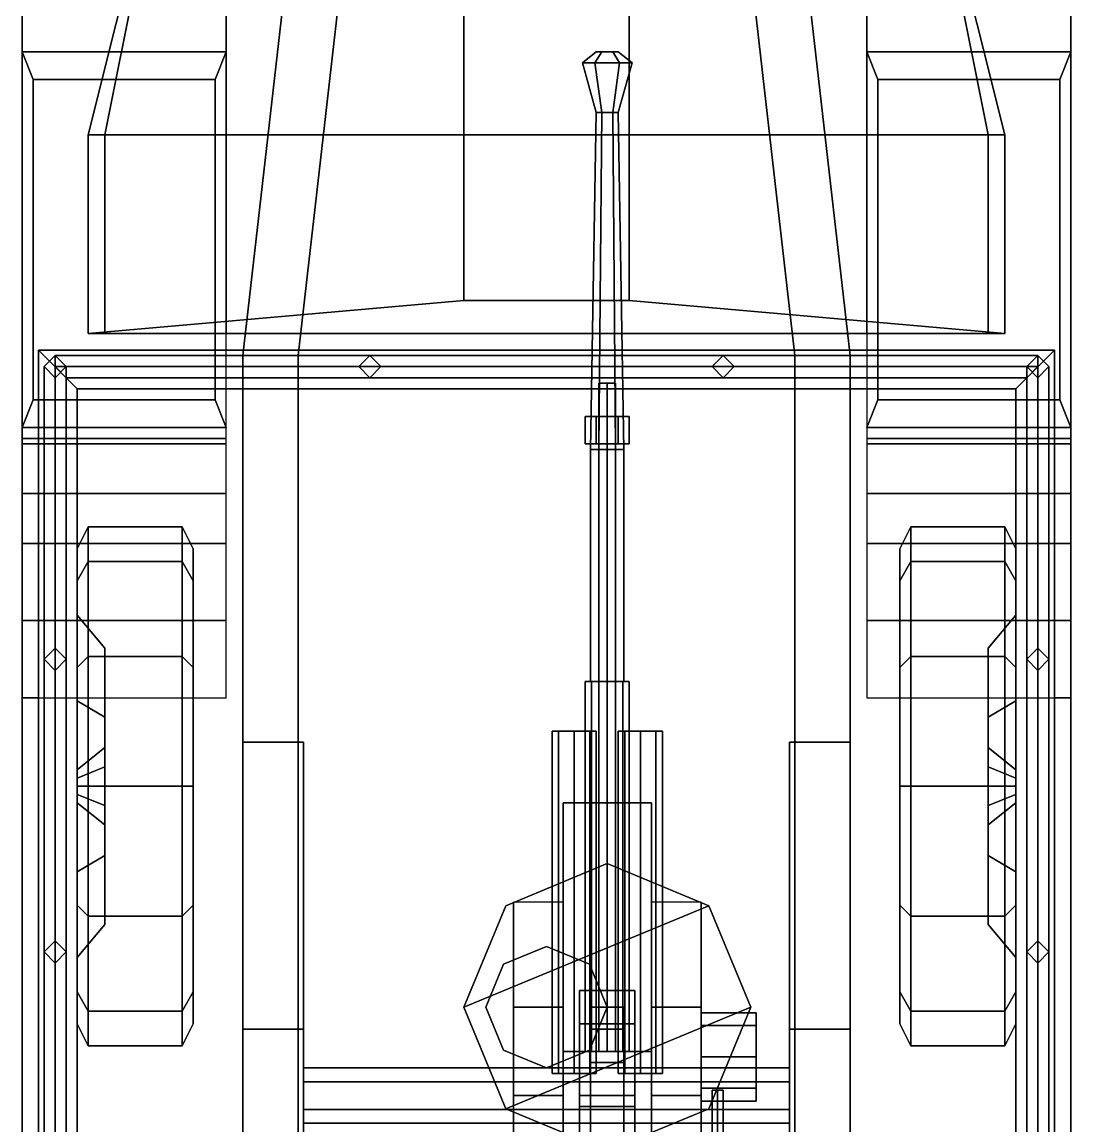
# Model space of a CAD drawing. Header units: millimetres. Extents: x -1 to 3, y -2.7 to 9.
# Drawn here: x -0.95 to 0.95, y -1.335 to 0.664 of the extents above; entities that cross this region are included whole.
import ezdxf

# ---------------------------------------------------------------- set-up
doc = ezdxf.new("R2010")
doc.units = ezdxf.units.MM
for name, color, linetype in [('gun', 1, 'Continuous'), ('sleeve', 5, 'Continuous'), ('turret', 2, 'Continuous'), ('wheels', 2, 'Continuous')]:
    doc.layers.add(name, color=color, linetype=linetype)

msp = doc.modelspace()

# ---------------------------------------------------------------- linework, layer by layer
for points in [[(-0.39, 1.46, 0.61), (-0.55, 0.06, 0.61), (-0.55, 0.06, 0.71), (-0.39, 1.46, 0.71)], [(-0.29, 1.46, 0.61), (-0.45, 0.06, 0.61), (-0.55, 0.06, 0.61), (-0.39, 1.46, 0.61)], [(-0.55, 0.06, 0.71), (-0.45, 0.06, 0.71), (-0.29, 1.46, 0.71), (-0.39, 1.46, 0.71)], [(-0.29, 1.46, 0.71), (-0.45, 0.06, 0.71), (-0.45, 0.06, 0.61), (-0.29, 1.46, 0.61)], [(0.29, 1.46, 0.71), (0.45, 0.06, 0.71), (0.55, 0.06, 0.71), (0.39, 1.46, 0.71)], [(0.29, 1.46, 0.61), (0.45, 0.06, 0.61), (0.45, 0.06, 0.71), (0.29, 1.46, 0.71)], [(0.55, 0.06, 0.61), (0.45, 0.06, 0.61), (0.29, 1.46, 0.61), (0.39, 1.46, 0.61)], [(0.39, 1.46, 0.71), (0.55, 0.06, 0.71), (0.55, 0.06, 0.61), (0.39, 1.46, 0.61)], [(-0.68, 1.06, 2.16), (-0.68, 1.06, 2.1), (-0.83, 0.46, 2.1), (-0.83, 0.46, 2.2)], [(-0.15, 1.04, 2.21), (-0.68, 1.06, 2.16), (-0.83, 0.46, 2.2), (-0.15, 0.46, 2.26)], [(-0.68, 1.06, 2.1), (-0.68, 1.06, 2.1), (-0.8, 0.46, 2.1), (-0.83, 0.46, 2.1)], [(-0.68, 1.06, 0.74), (-0.8, 0.46, 0.74), (-0.8, 0.46, 2.1), (-0.68, 1.06, 2.1)], [(0.83, 0.46, 2.2), (0.68, 1.06, 2.16), (0.15, 1.04, 2.21), (0.15, 0.46, 2.26)], [(0.8, 0.46, 2.1), (0.8, 0.46, 0.74), (0.68, 1.06, 0.74), (0.68, 1.06, 2.1)], [(0.83, 0.46, 2.1), (0.68, 1.06, 2.1), (0.68, 1.06, 2.16), (0.83, 0.46, 2.2)], [(0.8, 0.46, 2.1), (0.68, 1.06, 2.1), (0.68, 1.06, 2.1), (0.83, 0.46, 2.1)], [(-0.95, -0.09, 0.46), (-0.95, 1.05, 0.46), (-0.95, 1.05, 0.4), (-0.95, -0.14, 0.4)], [(-0.95, 1.05, 0.46), (-0.95, 0.61, 0.46), (-0.58, 0.61, 0.46), (-0.58, 1.05, 0.46)], [(-0.58, 0.1, 0.74), (-0.58, 1.05, 0.74), (-0.58, 1.05, 0.46), (-0.58, 0.1, 0.46)], [(0.15, 0.46, 2.26), (0.15, 1.04, 2.21), (-0.15, 1.04, 2.21), (-0.15, 0.46, 2.26)], [(0.58, 1.05, 0.46), (0.58, 0.61, 0.46), (0.95, 0.61, 0.46), (0.95, 1.05, 0.46)], [(0.58, 1.05, 0.74), (0.58, 0.1, 0.74), (0.58, 0.1, 0.46), (0.58, 1.05, 0.46)], [(0.95, 1.05, 0.46), (0.95, -0.09, 0.46), (0.95, -0.14, 0.4), (0.95, 1.05, 0.4)], [(-0.6, 0.56, 0.69), (-0.58, 0.61, 0.66), (-0.95, 0.61, 0.66), (-0.93, 0.56, 0.69)], [(-0.95, 0.61, 0.66), (-0.95, -0.07, 0.66), (-0.93, -0.02, 0.69), (-0.93, 0.56, 0.69)], [(-0.95, 0.61, 0.46), (-0.95, -0.07, 0.46), (-0.95, -0.07, 0.66), (-0.95, 0.61, 0.66)], [(-0.58, 0.61, 0.66), (-0.58, 0.61, 0.46), (-0.95, 0.61, 0.46), (-0.95, 0.61, 0.66)], [(-0.6, -0.02, 0.69), (-0.58, -0.07, 0.66), (-0.58, 0.61, 0.66), (-0.6, 0.56, 0.69)], [(0.95, 0.61, 0.66), (0.95, 0.61, 0.46), (0.58, 0.61, 0.46), (0.58, 0.61, 0.66)], [(0.93, 0.56, 0.69), (0.95, 0.61, 0.66), (0.58, 0.61, 0.66), (0.6, 0.56, 0.69)], [(0.58, 0.61, 0.66), (0.58, -0.07, 0.66), (0.6, -0.02, 0.69), (0.6, 0.56, 0.69)], [(0.93, -0.02, 0.69), (0.95, -0.07, 0.66), (0.95, 0.61, 0.66), (0.93, 0.56, 0.69)], [(0.95, -0.07, 0.66), (0.95, -0.07, 0.46), (0.95, 0.61, 0.46), (0.95, 0.61, 0.66)], [(-0.93, 0.56, 0.69), (-0.93, -0.02, 0.69), (-0.6, -0.02, 0.69), (-0.6, 0.56, 0.69)], [(0.6, 0.56, 0.69), (0.6, -0.02, 0.69), (0.93, -0.02, 0.69), (0.93, 0.56, 0.69)], [(-0.83, 0.46, 2.1), (-0.83, 0.1, 2.1), (-0.83, 0.1, 2.21), (-0.83, 0.46, 2.2)], [(-0.83, 0.46, 2.2), (-0.83, 0.1, 2.21), (-0.15, 0.16, 2.26), (-0.15, 0.46, 2.26)], [(-0.8, 0.46, 2.1), (-0.8, 0.1, 2.1), (-0.83, 0.1, 2.1), (-0.83, 0.46, 2.1)], [(-0.8, 0.46, 0.74), (-0.8, 0.1, 0.74), (-0.8, 0.1, 2.1), (-0.8, 0.46, 2.1)], [(-0.15, 0.46, 2.26), (-0.15, 0.16, 2.26), (0.15, 0.16, 2.26), (0.15, 0.46, 2.26)], [(0.15, 0.16, 2.26), (0.83, 0.1, 2.21), (0.83, 0.46, 2.2), (0.15, 0.46, 2.26)], [(0.8, 0.1, 2.1), (0.8, 0.1, 0.74), (0.8, 0.46, 0.74), (0.8, 0.46, 2.1)], [(0.83, 0.1, 2.1), (0.8, 0.1, 2.1), (0.8, 0.46, 2.1), (0.83, 0.46, 2.1)], [(0.83, 0.1, 2.21), (0.83, 0.1, 2.1), (0.83, 0.46, 2.1), (0.83, 0.46, 2.2)], [(-0.15, 0.16, 2.26), (-0.83, 0.1, 2.21), (0.83, 0.1, 2.21), (0.15, 0.16, 2.26)], [(-0.83, 0.1, 2.21), (-0.83, 0.1, 2.1), (0.83, 0.1, 2.1), (0.83, 0.1, 2.21)], [(-0.8, 0.1, 2.1), (-0.8, 0.1, 0.74), (0.8, 0.1, 0.74), (0.8, 0.1, 2.1)], [(0.92, 0.07, 1), (0.92, -2.62, 1), (-0.92, -2.62, 1), (-0.92, 0.07, 1)], [(-0.92, 0.07, 1.58), (-0.85, 0, 1.58), (0.85, 0, 1.58), (0.92, 0.07, 1.58)], [(-0.92, 0.07, 1), (-0.92, 0.07, 1.58), (0.92, 0.07, 1.58), (0.92, 0.07, 1)], [(-0.92, -2.62, 1.58), (-0.85, -2.55, 1.58), (-0.85, 0, 1.58), (-0.92, 0.07, 1.58)], [(-0.92, -2.62, 1), (-0.92, -2.62, 1.58), (-0.92, 0.07, 1.58), (-0.92, 0.07, 1)], [(-0.89, 0.06, 1.58), (-0.91, 0.04, 1.58), (-0.91, 0.04, 1.91), (-0.89, 0.06, 1.93)], [(-0.91, -2.65, 1.91), (-0.89, -2.65, 1.93), (-0.89, 0.06, 1.93), (-0.91, 0.04, 1.91)], [(-0.87, 0.04, 1.58), (-0.89, 0.06, 1.58), (-0.89, 0.06, 1.93), (-0.87, 0.04, 1.91)], [(0.89, 0.06, 1.91), (0.87, 0.04, 1.89), (-0.87, 0.04, 1.89), (-0.89, 0.06, 1.91)], [(0.89, 0.04, 1.93), (0.89, 0.06, 1.91), (-0.89, 0.06, 1.91), (-0.89, 0.04, 1.93)], [(-0.89, -2.65, 1.93), (-0.87, -2.65, 1.91), (-0.87, 0.04, 1.91), (-0.89, 0.06, 1.93)], [(-0.55, 0.06, 0.61), (-0.55, -2.42, 0.61), (-0.55, -2.42, 0.71), (-0.55, 0.06, 0.71)], [(-0.55, -2.42, 0.71), (-0.45, -2.32, 0.71), (-0.45, 0.06, 0.71), (-0.55, 0.06, 0.71)], [(-0.45, 0.06, 0.61), (-0.45, -2.32, 0.61), (-0.55, -2.42, 0.61), (-0.55, 0.06, 0.61)], [(-0.45, 0.06, 0.71), (-0.45, -2.32, 0.71), (-0.45, -2.32, 0.61), (-0.45, 0.06, 0.61)], [(-0.32, 0.06, 1.58), (-0.34, 0.04, 1.58), (-0.34, 0.04, 1.89), (-0.32, 0.06, 1.91)], [(-0.3, 0.04, 1.58), (-0.32, 0.06, 1.58), (-0.32, 0.06, 1.91), (-0.3, 0.04, 1.89)], [(0.32, 0.06, 1.58), (0.3, 0.04, 1.58), (0.3, 0.04, 1.89), (0.32, 0.06, 1.91)], [(0.34, 0.04, 1.58), (0.32, 0.06, 1.58), (0.32, 0.06, 1.91), (0.34, 0.04, 1.89)], [(0.45, 0.06, 0.61), (0.45, -2.32, 0.61), (0.45, -2.32, 0.71), (0.45, 0.06, 0.71)], [(0.45, 0.06, 0.71), (0.45, -2.32, 0.71), (0.55, -2.42, 0.71), (0.55, 0.06, 0.71)], [(0.55, -2.42, 0.61), (0.45, -2.32, 0.61), (0.45, 0.06, 0.61), (0.55, 0.06, 0.61)], [(0.55, 0.06, 0.71), (0.55, -2.42, 0.71), (0.55, -2.42, 0.61), (0.55, 0.06, 0.61)], [(0.85, -2.55, 1.58), (0.92, -2.62, 1.58), (0.92, 0.07, 1.58), (0.85, 0, 1.58)], [(0.89, 0.06, 1.58), (0.87, 0.04, 1.58), (0.87, 0.04, 1.91), (0.89, 0.06, 1.93)], [(0.87, -2.65, 1.91), (0.89, -2.65, 1.93), (0.89, 0.06, 1.93), (0.87, 0.04, 1.91)], [(0.91, 0.04, 1.58), (0.89, 0.06, 1.58), (0.89, 0.06, 1.93), (0.91, 0.04, 1.91)], [(0.89, -2.65, 1.93), (0.91, -2.65, 1.91), (0.91, 0.04, 1.91), (0.89, 0.06, 1.93)], [(0.92, 0.07, 1), (0.92, 0.07, 1.58), (0.92, -2.62, 1.58), (0.92, -2.62, 1)], [(-0.91, 0.04, 1.58), (-0.89, 0.02, 1.58), (-0.89, 0.02, 1.89), (-0.91, 0.04, 1.91)], [(-0.89, -2.65, 1.89), (-0.91, -2.65, 1.91), (-0.91, 0.04, 1.91), (-0.89, 0.02, 1.89)], [(-0.89, 0.02, 1.58), (-0.87, 0.04, 1.58), (-0.87, 0.04, 1.91), (-0.89, 0.02, 1.89)], [(0.87, 0.02, 1.91), (0.89, 0.04, 1.93), (-0.89, 0.04, 1.93), (-0.87, 0.02, 1.91)], [(-0.87, -2.65, 1.91), (-0.89, -2.65, 1.89), (-0.89, 0.02, 1.89), (-0.87, 0.04, 1.91)], [(0.87, 0.04, 1.89), (0.87, 0.02, 1.91), (-0.87, 0.02, 1.91), (-0.87, 0.04, 1.89)], [(-0.34, 0.04, 1.58), (-0.32, 0.02, 1.58), (-0.32, 0.02, 1.91), (-0.34, 0.04, 1.89)], [(-0.32, 0.02, 1.58), (-0.3, 0.04, 1.58), (-0.3, 0.04, 1.89), (-0.32, 0.02, 1.91)], [(0.3, 0.04, 1.58), (0.32, 0.02, 1.58), (0.32, 0.02, 1.91), (0.3, 0.04, 1.89)], [(0.32, 0.02, 1.58), (0.34, 0.04, 1.58), (0.34, 0.04, 1.89), (0.32, 0.02, 1.91)], [(0.87, 0.04, 1.58), (0.89, 0.02, 1.58), (0.89, 0.02, 1.89), (0.87, 0.04, 1.91)], [(0.89, -2.65, 1.89), (0.87, -2.65, 1.91), (0.87, 0.04, 1.91), (0.89, 0.02, 1.89)], [(0.89, 0.02, 1.58), (0.91, 0.04, 1.58), (0.91, 0.04, 1.91), (0.89, 0.02, 1.89)], [(0.91, -2.65, 1.91), (0.89, -2.65, 1.89), (0.89, 0.02, 1.89), (0.91, 0.04, 1.91)], [(-0.85, 0, 1.07), (-0.85, -2.55, 1.07), (0.85, -2.55, 1.07), (0.85, 0, 1.07)], [(0.85, 0, 1.07), (0.85, 0, 1.58), (-0.85, 0, 1.58), (-0.85, 0, 1.07)], [(-0.85, 0, 1.07), (-0.85, 0, 1.58), (-0.85, -2.55, 1.58), (-0.85, -2.55, 1.07)], [(0.85, -2.55, 1.07), (0.85, -2.55, 1.58), (0.85, 0, 1.58), (0.85, 0, 1.07)], [(-0.93, -0.02, 0.69), (-0.95, -0.07, 0.66), (-0.58, -0.07, 0.66), (-0.6, -0.02, 0.69)], [(0.6, -0.02, 0.69), (0.58, -0.07, 0.66), (0.95, -0.07, 0.66), (0.93, -0.02, 0.69)], [(-0.95, -0.07, 0.66), (-0.95, -0.07, 0.46), (-0.58, -0.07, 0.46), (-0.58, -0.07, 0.66)], [(-0.95, -0.07, 0.46), (-0.95, -0.09, 0.46), (-0.58, -0.09, 0.46), (-0.58, -0.07, 0.46)], [(0.58, -0.07, 0.66), (0.58, -0.07, 0.46), (0.95, -0.07, 0.46), (0.95, -0.07, 0.66)], [(0.58, -0.07, 0.46), (0.58, -0.09, 0.46), (0.95, -0.09, 0.46), (0.95, -0.07, 0.46)], [(-0.95, -0.09, 0.46), (-0.95, -0.1, 0.52), (-0.58, -0.1, 0.52), (-0.58, -0.09, 0.46)], [(-0.95, -0.1, 0.52), (-0.95, -0.09, 0.46), (-0.95, -0.14, 0.4), (-0.95, -0.16, 0.51)], [(0.58, -0.09, 0.46), (0.58, -0.1, 0.52), (0.95, -0.1, 0.52), (0.95, -0.09, 0.46)], [(0.95, -0.09, 0.46), (0.95, -0.1, 0.52), (0.95, -0.16, 0.51), (0.95, -0.14, 0.4)], [(-0.95, -0.1, 0.52), (-0.95, -0.19, 0.72), (-0.58, -0.19, 0.72), (-0.58, -0.1, 0.52)], [(-0.95, -0.19, 0.72), (-0.95, -0.1, 0.52), (-0.95, -0.16, 0.51), (-0.95, -0.26, 0.71)], [(0.58, -0.1, 0.52), (0.58, -0.19, 0.72), (0.95, -0.19, 0.72), (0.95, -0.1, 0.52)], [(0.95, -0.1, 0.52), (0.95, -0.19, 0.72), (0.95, -0.26, 0.71), (0.95, -0.16, 0.51)], [(-0.95, -0.19, 0.72), (-0.95, -0.28, 0.84), (-0.58, -0.28, 0.84), (-0.58, -0.19, 0.72)], [(-0.95, -0.28, 0.84), (-0.95, -0.19, 0.72), (-0.95, -0.26, 0.71), (-0.95, -0.32, 0.79)], [(0.58, -0.19, 0.72), (0.58, -0.28, 0.84), (0.95, -0.28, 0.84), (0.95, -0.19, 0.72)], [(0.95, -0.19, 0.72), (0.95, -0.28, 0.84), (0.95, -0.32, 0.79), (0.95, -0.26, 0.71)], [(-0.95, -0.28, 0.84), (-0.95, -0.42, 0.95), (-0.58, -0.42, 0.95), (-0.58, -0.28, 0.84)], [(-0.95, -0.42, 0.95), (-0.95, -0.28, 0.84), (-0.95, -0.32, 0.79), (-0.95, -0.48, 0.91)], [(0.58, -0.28, 0.84), (0.58, -0.42, 0.95), (0.95, -0.42, 0.95), (0.95, -0.28, 0.84)], [(0.95, -0.28, 0.84), (0.95, -0.42, 0.95), (0.95, -0.48, 0.91), (0.95, -0.32, 0.79)], [(-0.95, -0.42, 0.95), (-0.95, -0.56, 1), (-0.58, -0.56, 1), (-0.58, -0.42, 0.95)], [(-0.95, -0.56, 1), (-0.95, -0.42, 0.95), (-0.95, -0.48, 0.91), (-0.95, -0.62, 0.96)], [(0.58, -0.42, 0.95), (0.58, -0.56, 1), (0.95, -0.56, 1), (0.95, -0.42, 0.95)], [(0.95, -0.42, 0.95), (0.95, -0.56, 1), (0.95, -0.62, 0.96), (0.95, -0.48, 0.91)], [(-0.89, -0.47, 1.58), (-0.91, -0.49, 1.58), (-0.91, -0.49, 1.91), (-0.89, -0.47, 1.89)], [(-0.87, -0.49, 1.58), (-0.89, -0.47, 1.58), (-0.89, -0.47, 1.89), (-0.87, -0.49, 1.91)], [(0.89, -0.47, 1.58), (0.87, -0.49, 1.58), (0.87, -0.49, 1.91), (0.89, -0.47, 1.89)], [(0.91, -0.49, 1.58), (0.89, -0.47, 1.58), (0.89, -0.47, 1.89), (0.91, -0.49, 1.91)], [(-0.91, -0.49, 1.58), (-0.89, -0.51, 1.58), (-0.89, -0.51, 1.89), (-0.91, -0.49, 1.91)], [(-0.89, -0.51, 1.58), (-0.87, -0.49, 1.58), (-0.87, -0.49, 1.91), (-0.89, -0.51, 1.89)], [(0.87, -0.49, 1.58), (0.89, -0.51, 1.58), (0.89, -0.51, 1.89), (0.87, -0.49, 1.91)], [(0.89, -0.51, 1.58), (0.91, -0.49, 1.58), (0.91, -0.49, 1.91), (0.89, -0.51, 1.89)], [(-0.95, -0.56, 1), (-0.95, -1.97, 1), (-0.92, -1.97, 1), (-0.92, -0.56, 1)], [(-0.95, -1.97, 1), (-0.95, -0.56, 1), (-0.95, -0.62, 0.96), (-0.95, -1.94, 0.96)], [(0.92, -0.56, 1), (0.92, -1.97, 1), (0.95, -1.97, 1), (0.95, -0.56, 1)], [(0.95, -0.56, 1), (0.95, -1.97, 1), (0.95, -1.94, 0.96), (0.95, -0.62, 0.96)], [(-0.44, -0.64, 0.34), (-0.44, -1.16, 0.28), (-0.55, -1.16, 0.28), (-0.55, -0.64, 0.34)], [(-0.55, -0.64, 0.49), (-0.55, -1.16, 0.61), (-0.44, -1.16, 0.61), (-0.44, -0.64, 0.49)], [(-0.44, -0.64, 0.49), (-0.44, -0.64, 0.34), (-0.55, -0.64, 0.34), (-0.55, -0.64, 0.49)], [(-0.55, -0.64, 0.34), (-0.55, -1.16, 0.28), (-0.55, -1.16, 0.61), (-0.55, -0.64, 0.49)], [(-0.44, -1.16, 0.61), (-0.44, -1.16, 0.28), (-0.44, -0.64, 0.34), (-0.44, -0.64, 0.49)], [(0.44, -0.64, 0.34), (0.44, -1.16, 0.28), (0.44, -1.16, 0.61), (0.44, -0.64, 0.49)], [(0.55, -0.64, 0.49), (0.55, -0.64, 0.34), (0.44, -0.64, 0.34), (0.44, -0.64, 0.49)], [(0.55, -0.64, 0.34), (0.55, -1.16, 0.28), (0.44, -1.16, 0.28), (0.44, -0.64, 0.34)], [(0.44, -0.64, 0.49), (0.44, -1.16, 0.61), (0.55, -1.16, 0.61), (0.55, -0.64, 0.49)], [(0.55, -1.16, 0.61), (0.55, -1.16, 0.28), (0.55, -0.64, 0.34), (0.55, -0.64, 0.49)], [(-0.89, -1, 1.58), (-0.91, -1.02, 1.58), (-0.91, -1.02, 1.91), (-0.89, -1, 1.89)], [(-0.87, -1.02, 1.58), (-0.89, -1, 1.58), (-0.89, -1, 1.89), (-0.87, -1.02, 1.91)], [(0, -1.01, 1.07), (-0.0778, -1.0422, 1.07), (-0.0778, -1.0422, 1.97), (0, -1.01, 1.97)], [(0.0778, -1.0422, 1.07), (0, -1.01, 1.07), (0, -1.01, 1.97), (0.0778, -1.0422, 1.97)], [(0.89, -1, 1.58), (0.87, -1.02, 1.58), (0.87, -1.02, 1.91), (0.89, -1, 1.89)], [(0.91, -1.02, 1.58), (0.89, -1, 1.58), (0.89, -1, 1.89), (0.91, -1.02, 1.91)], [(-0.91, -1.02, 1.58), (-0.89, -1.04, 1.58), (-0.89, -1.04, 1.89), (-0.91, -1.02, 1.91)], [(-0.89, -1.04, 1.58), (-0.87, -1.02, 1.58), (-0.87, -1.02, 1.91), (-0.89, -1.04, 1.89)], [(0.87, -1.02, 1.58), (0.89, -1.04, 1.58), (0.89, -1.04, 1.89), (0.87, -1.02, 1.91)], [(0.89, -1.04, 1.58), (0.91, -1.02, 1.58), (0.91, -1.02, 1.91), (0.89, -1.04, 1.89)], [(-0.0778, -1.0422, 1.07), (-0.11, -1.12, 1.07), (-0.11, -1.12, 1.97), (-0.0778, -1.0422, 1.97)], [(0.11, -1.12, 1.07), (0.0778, -1.0422, 1.07), (0.0778, -1.0422, 1.97), (0.11, -1.12, 1.97)], [(-0.11, -1.12, 1.07), (-0.0778, -1.1978, 1.07), (-0.0778, -1.1978, 1.97), (-0.11, -1.12, 1.97)], [(0.0778, -1.1978, 1.07), (0.11, -1.12, 1.07), (0.11, -1.12, 1.97), (0.0778, -1.1978, 1.97)], [(-0.44, -1.16, 0.28), (-0.44, -1.4, 0.28), (-0.55, -1.4, 0.28), (-0.55, -1.16, 0.28)], [(-0.55, -1.16, 0.61), (-0.55, -1.4, 0.61), (-0.44, -1.4, 0.61), (-0.44, -1.16, 0.61)], [(-0.55, -1.16, 0.28), (-0.55, -1.4, 0.28), (-0.55, -1.4, 0.61), (-0.55, -1.16, 0.61)], [(-0.44, -1.4, 0.61), (-0.44, -1.4, 0.28), (-0.44, -1.16, 0.28), (-0.44, -1.16, 0.61)], [(0.44, -1.16, 0.28), (0.44, -1.4, 0.28), (0.44, -1.4, 0.61), (0.44, -1.16, 0.61)], [(0.55, -1.16, 0.28), (0.55, -1.4, 0.28), (0.44, -1.4, 0.28), (0.44, -1.16, 0.28)], [(0.44, -1.16, 0.61), (0.44, -1.4, 0.61), (0.55, -1.4, 0.61), (0.55, -1.16, 0.61)], [(0.55, -1.4, 0.61), (0.55, -1.4, 0.28), (0.55, -1.16, 0.28), (0.55, -1.16, 0.61)], [(-0.0778, -1.1978, 1.07), (0, -1.23, 1.07), (0, -1.23, 1.97), (-0.0778, -1.1978, 1.97)], [(0, -1.23, 1.07), (0.0778, -1.1978, 1.07), (0.0778, -1.1978, 1.97), (0, -1.23, 1.97)], [(0.44, -1.255, 0.5033), (0.44, -1.23, 0.46), (-0.44, -1.23, 0.46), (-0.44, -1.255, 0.5033)], [(0.44, -1.23, 0.46), (0.44, -1.255, 0.4167), (-0.44, -1.255, 0.4167), (-0.44, -1.23, 0.46)], [(0.44, -1.305, 0.5033), (0.44, -1.255, 0.5033), (-0.44, -1.255, 0.5033), (-0.44, -1.305, 0.5033)], [(0.44, -1.255, 0.4167), (0.44, -1.305, 0.4167), (-0.44, -1.305, 0.4167), (-0.44, -1.255, 0.4167)], [(0.44, -1.33, 0.46), (0.44, -1.305, 0.5033), (-0.44, -1.305, 0.5033), (-0.44, -1.33, 0.46)], [(0.44, -1.305, 0.4167), (0.44, -1.33, 0.46), (-0.44, -1.33, 0.46), (-0.44, -1.305, 0.4167)]]:
    msp.add_3dface(points)
at = {"layer": 'gun'}
for points in [[(0.09, 0.61, 2.47), (0.1, 0.61, 2.4527), (0.0875, 0.59, 2.431), (0.065, 0.59, 2.47)], [(0.1, 0.61, 2.4873), (0.09, 0.61, 2.47), (0.065, 0.59, 2.47), (0.0875, 0.59, 2.509)], [(0.1, 0.61, 2.4527), (0.12, 0.61, 2.4527), (0.1325, 0.59, 2.431), (0.0875, 0.59, 2.431)], [(0.12, 0.61, 2.4873), (0.1, 0.61, 2.4873), (0.0875, 0.59, 2.509), (0.1325, 0.59, 2.509)], [(0.12, 0.61, 2.4527), (0.1, 0.61, 2.4527), (0.09, 0.61, 2.47), (0.13, 0.61, 2.47)], [(0.13, 0.61, 2.47), (0.09, 0.61, 2.47), (0.1, 0.61, 2.4873), (0.12, 0.61, 2.4873)], [(0.12, 0.61, 2.4527), (0.13, 0.61, 2.47), (0.155, 0.59, 2.47), (0.1325, 0.59, 2.431)], [(0.13, 0.61, 2.47), (0.12, 0.61, 2.4873), (0.1325, 0.59, 2.509), (0.155, 0.59, 2.47)], [(0.1, 0.5, 2.4527), (0.09, 0.5, 2.47), (0.065, 0.59, 2.47), (0.0875, 0.59, 2.431)], [(0.09, 0.5, 2.47), (0.1, 0.5, 2.4873), (0.0875, 0.59, 2.509), (0.065, 0.59, 2.47)], [(0.12, 0.5, 2.4527), (0.1, 0.5, 2.4527), (0.0875, 0.59, 2.431), (0.1325, 0.59, 2.431)], [(0.1, 0.5, 2.4873), (0.12, 0.5, 2.4873), (0.1325, 0.59, 2.509), (0.0875, 0.59, 2.509)], [(0.13, 0.5, 2.47), (0.12, 0.5, 2.4527), (0.1325, 0.59, 2.431), (0.155, 0.59, 2.47)], [(0.12, 0.5, 2.4873), (0.13, 0.5, 2.47), (0.155, 0.59, 2.47), (0.1325, 0.59, 2.509)], [(0.095, -0.11, 2.444), (0.08, -0.11, 2.47), (0.09, 0.5, 2.47), (0.1, 0.5, 2.4527)], [(0.08, -0.11, 2.47), (0.095, -0.11, 2.496), (0.1, 0.5, 2.4873), (0.09, 0.5, 2.47)], [(0.125, -0.11, 2.444), (0.095, -0.11, 2.444), (0.1, 0.5, 2.4527), (0.12, 0.5, 2.4527)], [(0.095, -0.11, 2.496), (0.125, -0.11, 2.496), (0.12, 0.5, 2.4873), (0.1, 0.5, 2.4873)], [(0.14, -0.11, 2.47), (0.125, -0.11, 2.444), (0.12, 0.5, 2.4527), (0.13, 0.5, 2.47)], [(0.125, -0.11, 2.496), (0.14, -0.11, 2.47), (0.13, 0.5, 2.47), (0.12, 0.5, 2.4873)], [(0.08, -0.11, 2.47), (0.095, -0.11, 2.444), (0.095, -0.53, 2.444), (0.08, -0.53, 2.47)], [(0.095, -0.11, 2.496), (0.08, -0.11, 2.47), (0.08, -0.53, 2.47), (0.095, -0.53, 2.496)], [(0.095, -0.11, 2.444), (0.125, -0.11, 2.444), (0.125, -0.53, 2.444), (0.095, -0.53, 2.444)], [(0.125, -0.11, 2.496), (0.095, -0.11, 2.496), (0.095, -0.53, 2.496), (0.125, -0.53, 2.496)], [(0.125, -0.11, 2.444), (0.14, -0.11, 2.47), (0.14, -0.53, 2.47), (0.125, -0.53, 2.444)], [(0.14, -0.11, 2.47), (0.125, -0.11, 2.496), (0.125, -0.53, 2.496), (0.14, -0.53, 2.47)]]:
    msp.add_3dface(points, dxfattribs=at)
at = {"layer": 'sleeve'}
for points in [[(0.125, 0.01, 2.42), (0.11, 0.01, 2.405), (0.095, 0.01, 2.42), (0.11, 0.01, 2.435)], [(0.095, 0.01, 2.42), (0.11, 0.01, 2.405), (0.11, -1.2, 2.405), (0.095, -1.2, 2.42)], [(0.11, 0.01, 2.435), (0.095, 0.01, 2.42), (0.095, -1.2, 2.42), (0.11, -1.2, 2.435)], [(0.11, 0.01, 2.405), (0.125, 0.01, 2.42), (0.125, -1.2, 2.42), (0.11, -1.2, 2.405)], [(0.125, 0.01, 2.42), (0.11, 0.01, 2.435), (0.11, -1.2, 2.435), (0.125, -1.2, 2.42)], [(0.15, -0.05, 2.49), (0.15, -0.05, 2.42), (0.07, -0.05, 2.42), (0.07, -0.05, 2.49)], [(0.07, -0.05, 2.42), (0.07, -0.1, 2.42), (0.07, -0.1, 2.49), (0.07, -0.05, 2.49)], [(0.09, -0.1, 2.39), (0.07, -0.1, 2.42), (0.07, -0.05, 2.42), (0.09, -0.05, 2.39)], [(0.09, -0.05, 2.39), (0.07, -0.05, 2.42), (0.15, -0.05, 2.42), (0.13, -0.05, 2.39)], [(0.07, -0.05, 2.49), (0.07, -0.1, 2.49), (0.09, -0.1, 2.52), (0.09, -0.05, 2.52)], [(0.13, -0.05, 2.52), (0.15, -0.05, 2.49), (0.07, -0.05, 2.49), (0.09, -0.05, 2.52)], [(0.13, -0.05, 2.39), (0.13, -0.1, 2.39), (0.09, -0.1, 2.39), (0.09, -0.05, 2.39)], [(0.09, -0.05, 2.52), (0.09, -0.1, 2.52), (0.13, -0.1, 2.52), (0.13, -0.05, 2.52)], [(0.15, -0.05, 2.42), (0.15, -0.1, 2.42), (0.13, -0.1, 2.39), (0.13, -0.05, 2.39)], [(0.13, -0.1, 2.52), (0.15, -0.1, 2.49), (0.15, -0.05, 2.49), (0.13, -0.05, 2.52)], [(0.15, -0.1, 2.49), (0.15, -0.1, 2.42), (0.15, -0.05, 2.42), (0.15, -0.05, 2.49)], [(0.07, -0.1, 2.49), (0.07, -0.1, 2.42), (0.15, -0.1, 2.42), (0.15, -0.1, 2.49)], [(0.13, -0.1, 2.39), (0.15, -0.1, 2.42), (0.07, -0.1, 2.42), (0.09, -0.1, 2.39)], [(0.09, -0.1, 2.52), (0.07, -0.1, 2.49), (0.15, -0.1, 2.49), (0.13, -0.1, 2.52)], [(0.11, -0.53, 2.43), (0.0817, -0.53, 2.4417), (0.07, -0.53, 2.47), (0.1383, -0.53, 2.4417)], [(0.1383, -0.53, 2.4417), (0.07, -0.53, 2.47), (0.0817, -0.53, 2.4983), (0.15, -0.53, 2.47)], [(0.07, -0.53, 2.47), (0.0817, -0.53, 2.4417), (0.0817, -1.2, 2.4417), (0.07, -1.2, 2.47)], [(0.0817, -0.53, 2.4983), (0.07, -0.53, 2.47), (0.07, -1.2, 2.47), (0.0817, -1.2, 2.4983)], [(0.0817, -0.53, 2.4417), (0.11, -0.53, 2.43), (0.11, -1.2, 2.43), (0.0817, -1.2, 2.4417)], [(0.15, -0.53, 2.47), (0.0817, -0.53, 2.4983), (0.11, -0.53, 2.51), (0.1383, -0.53, 2.4983)], [(0.11, -0.53, 2.51), (0.0817, -0.53, 2.4983), (0.0817, -1.2, 2.4983), (0.11, -1.2, 2.51)], [(0.11, -0.53, 2.43), (0.1383, -0.53, 2.4417), (0.1383, -1.2, 2.4417), (0.11, -1.2, 2.43)], [(0.1383, -0.53, 2.4983), (0.11, -0.53, 2.51), (0.11, -1.2, 2.51), (0.1383, -1.2, 2.4983)], [(0.1383, -0.53, 2.4417), (0.15, -0.53, 2.47), (0.15, -1.2, 2.47), (0.1383, -1.2, 2.4417)], [(0.15, -0.53, 2.47), (0.1383, -0.53, 2.4983), (0.1383, -1.2, 2.4983), (0.15, -1.2, 2.47)], [(0.0783, -0.62, 2.4017), (0.01, -0.62, 2.43), (0.0217, -0.62, 2.4583), (0.09, -0.62, 2.43)], [(0.0217, -0.62, 2.4583), (0.01, -0.62, 2.43), (0.01, -1.24, 2.43), (0.0217, -1.24, 2.4583)], [(0.05, -0.62, 2.39), (0.0217, -0.62, 2.4017), (0.01, -0.62, 2.43), (0.0783, -0.62, 2.4017)], [(0.01, -0.62, 2.43), (0.0217, -0.62, 2.4017), (0.0217, -1.24, 2.4017), (0.01, -1.24, 2.43)], [(0.09, -0.62, 2.43), (0.0217, -0.62, 2.4583), (0.05, -0.62, 2.47), (0.0783, -0.62, 2.4583)], [(0.0217, -0.62, 2.4017), (0.05, -0.62, 2.39), (0.05, -1.24, 2.39), (0.0217, -1.24, 2.4017)], [(0.05, -0.62, 2.47), (0.0217, -0.62, 2.4583), (0.0217, -1.24, 2.4583), (0.05, -1.24, 2.47)], [(0.05, -0.62, 2.39), (0.0783, -0.62, 2.4017), (0.0783, -1.24, 2.4017), (0.05, -1.24, 2.39)], [(0.0783, -0.62, 2.4583), (0.05, -0.62, 2.47), (0.05, -1.24, 2.47), (0.0783, -1.24, 2.4583)], [(0.09, -0.62, 2.43), (0.0783, -0.62, 2.4583), (0.0783, -1.24, 2.4583), (0.09, -1.24, 2.43)], [(0.0783, -0.62, 2.4017), (0.09, -0.62, 2.43), (0.09, -1.24, 2.43), (0.0783, -1.24, 2.4017)], [(0.1983, -0.62, 2.4017), (0.13, -0.62, 2.43), (0.1417, -0.62, 2.4583), (0.21, -0.62, 2.43)], [(0.1417, -0.62, 2.4583), (0.13, -0.62, 2.43), (0.13, -1.24, 2.43), (0.1417, -1.24, 2.4583)], [(0.17, -0.62, 2.39), (0.1417, -0.62, 2.4017), (0.13, -0.62, 2.43), (0.1983, -0.62, 2.4017)], [(0.13, -0.62, 2.43), (0.1417, -0.62, 2.4017), (0.1417, -1.24, 2.4017), (0.13, -1.24, 2.43)], [(0.21, -0.62, 2.43), (0.1417, -0.62, 2.4583), (0.17, -0.62, 2.47), (0.1983, -0.62, 2.4583)], [(0.1417, -0.62, 2.4017), (0.17, -0.62, 2.39), (0.17, -1.24, 2.39), (0.1417, -1.24, 2.4017)], [(0.17, -0.62, 2.47), (0.1417, -0.62, 2.4583), (0.1417, -1.24, 2.4583), (0.17, -1.24, 2.47)], [(0.17, -0.62, 2.39), (0.1983, -0.62, 2.4017), (0.1983, -1.24, 2.4017), (0.17, -1.24, 2.39)], [(0.1983, -0.62, 2.4583), (0.17, -0.62, 2.47), (0.17, -1.24, 2.47), (0.1983, -1.24, 2.4583)], [(0.21, -0.62, 2.43), (0.1983, -0.62, 2.4583), (0.1983, -1.24, 2.4583), (0.21, -1.24, 2.43)], [(0.1983, -0.62, 2.4017), (0.21, -0.62, 2.43), (0.21, -1.24, 2.43), (0.1983, -1.24, 2.4017)], [(0.19, -0.75, 2.36), (0.19, -1.2, 2.32), (0.03, -1.2, 2.32), (0.03, -0.75, 2.36)], [(0.03, -0.75, 2.36), (0.03, -1.2, 2.32), (0.03, -1.2, 2.41), (0.03, -0.75, 2.41)], [(0.03, -0.75, 2.41), (0.03, -1.2, 2.41), (0.19, -1.2, 2.41), (0.19, -0.75, 2.41)], [(0.19, -0.75, 2.41), (0.19, -0.75, 2.36), (0.03, -0.75, 2.36), (0.03, -0.75, 2.41)], [(0.19, -1.2, 2.41), (0.19, -1.2, 2.32), (0.19, -0.75, 2.36), (0.19, -0.75, 2.41)], [(0.16, -1.15, 2.27), (0.16, -1.09, 2.19), (0.06, -1.09, 2.19), (0.06, -1.15, 2.27)], [(0.06, -1.15, 2.27), (0.06, -1.09, 2.19), (0.06, -1.2, 2.13), (0.06, -1.28, 2.19)], [(0.06, -1.2, 2.13), (0.06, -1.09, 2.19), (0.16, -1.09, 2.19), (0.16, -1.2, 2.13)], [(0.16, -1.2, 2.13), (0.16, -1.09, 2.19), (0.16, -1.15, 2.27), (0.16, -1.28, 2.19)], [(0.08, -1.16, 2.96), (0.08, -1.41, 3.05), (0.08, -1.37, 3.14), (0.08, -1.12, 3.06)], [(0.14, -1.12, 3.06), (0.14, -1.16, 2.96), (0.08, -1.16, 2.96), (0.08, -1.12, 3.06)], [(0.08, -1.12, 3.06), (0.08, -1.37, 3.14), (0.14, -1.37, 3.14), (0.14, -1.12, 3.06)], [(0.14, -1.37, 3.14), (0.14, -1.41, 3.05), (0.14, -1.16, 2.96), (0.14, -1.12, 3.06)], [(0.16, -1.28, 2.19), (0.16, -1.15, 2.27), (0.06, -1.15, 2.27), (0.06, -1.28, 2.19)], [(0.08, -1.22, 2.71), (0.08, -1.48, 2.81), (0.08, -1.41, 3.05), (0.08, -1.16, 2.96)], [(0.14, -1.16, 2.96), (0.14, -1.22, 2.71), (0.08, -1.22, 2.71), (0.08, -1.16, 2.96)], [(0.14, -1.41, 3.05), (0.14, -1.48, 2.81), (0.14, -1.22, 2.71), (0.14, -1.16, 2.96)], [(0.19, -1.2, 2.51), (0.19, -1.2, 2.3), (0.03, -1.2, 2.3), (0.03, -1.2, 2.51)], [(0.03, -1.2, 2.3), (0.03, -1.87, 2.3), (0.03, -1.87, 2.51), (0.03, -1.2, 2.51)], [(0.19, -1.2, 2.3), (0.19, -1.87, 2.3), (0.03, -1.87, 2.3), (0.03, -1.2, 2.3)], [(0.03, -1.2, 2.51), (0.03, -1.87, 2.51), (0.19, -1.87, 2.51), (0.19, -1.2, 2.51)], [(0.06, -1.28, 2.19), (0.06, -1.2, 2.13), (0.06, -1.3, 2.11), (0.06, -1.34, 2.18)], [(0.06, -1.3, 2.11), (0.06, -1.2, 2.13), (0.16, -1.2, 2.13), (0.16, -1.3, 2.11)], [(0.16, -1.3, 2.11), (0.16, -1.2, 2.13), (0.16, -1.28, 2.19), (0.16, -1.34, 2.18)], [(0.19, -1.87, 2.51), (0.19, -1.87, 2.3), (0.19, -1.2, 2.3), (0.19, -1.2, 2.51)], [(0.14, -1.22, 2.71), (0.14, -1.23, 2.51), (0.08, -1.23, 2.51), (0.08, -1.22, 2.71)], [(0.08, -1.23, 2.51), (0.08, -1.51, 2.51), (0.08, -1.48, 2.81), (0.08, -1.22, 2.71)], [(0.14, -1.48, 2.81), (0.14, -1.51, 2.51), (0.14, -1.23, 2.51), (0.14, -1.22, 2.71)], [(0.06, -1.33, 2.3), (0.06, -1.28, 2.19), (0.06, -1.34, 2.18), (0.06, -1.38, 2.3)], [(0.16, -1.33, 2.3), (0.16, -1.28, 2.19), (0.06, -1.28, 2.19), (0.06, -1.33, 2.3)], [(0.16, -1.34, 2.18), (0.16, -1.28, 2.19), (0.16, -1.33, 2.3), (0.16, -1.38, 2.3)], [(0.06, -1.34, 2.18), (0.06, -1.3, 2.11), (0.06, -1.5, 2.11), (0.06, -1.48, 2.18)], [(0.06, -1.5, 2.11), (0.06, -1.3, 2.11), (0.16, -1.3, 2.11), (0.16, -1.5, 2.11)], [(0.16, -1.5, 2.11), (0.16, -1.3, 2.11), (0.16, -1.34, 2.18), (0.16, -1.48, 2.18)]]:
    msp.add_3dface(points, dxfattribs=at)
at = {"layer": 'turret'}
for points in [[(0.11, -0.86, 2.07), (-0.0738, -0.9362, 2.07), (-0.15, -1.12, 2.07), (0.2938, -0.9362, 2.07)], [(0.11, -0.86, 1.97), (-0.0738, -0.9362, 1.97), (-0.0738, -0.9362, 2.07), (0.11, -0.86, 2.07)], [(0.2938, -0.9362, 1.97), (0.11, -0.86, 1.97), (0.11, -0.86, 2.07), (0.2938, -0.9362, 2.07)], [(-0.0738, -0.9362, 1.97), (-0.15, -1.12, 1.97), (-0.15, -1.12, 2.07), (-0.0738, -0.9362, 2.07)], [(0.2938, -0.9362, 2.07), (-0.15, -1.12, 2.07), (-0.0738, -1.3038, 2.07), (0.37, -1.12, 2.07)], [(0.03, -1.12, 2.25), (0.03, -0.93, 2.07), (-0.06, -0.93, 2.07), (-0.06, -1.12, 2.25)], [(-0.06, -0.93, 2.07), (-0.06, -1.23, 2.07), (-0.06, -1.28, 2.18), (-0.06, -1.12, 2.25)], [(0.03, -1.28, 2.18), (0.03, -1.23, 2.07), (0.03, -0.93, 2.07), (0.03, -1.12, 2.25)], [(0.28, -1.12, 2.25), (0.28, -0.93, 2.07), (0.19, -0.93, 2.07), (0.19, -1.12, 2.25)], [(0.19, -0.93, 2.07), (0.19, -1.23, 2.07), (0.19, -1.28, 2.18), (0.19, -1.12, 2.25)], [(0.28, -1.28, 2.18), (0.28, -1.23, 2.07), (0.28, -0.93, 2.07), (0.28, -1.12, 2.25)], [(0.37, -1.12, 1.97), (0.2938, -0.9362, 1.97), (0.2938, -0.9362, 2.07), (0.37, -1.12, 2.07)], [(-0.15, -1.12, 1.97), (-0.0738, -1.3038, 1.97), (-0.0738, -1.3038, 2.07), (-0.15, -1.12, 2.07)], [(0.37, -1.12, 2.07), (-0.0738, -1.3038, 2.07), (0.11, -1.38, 2.07), (0.2938, -1.3038, 2.07)], [(0.03, -1.43, 2.4), (0.03, -1.12, 2.25), (-0.06, -1.12, 2.25), (-0.06, -1.43, 2.4)], [(-0.06, -1.12, 2.25), (-0.06, -1.28, 2.18), (-0.06, -1.48, 2.28), (-0.06, -1.43, 2.4)], [(0.03, -1.48, 2.28), (0.03, -1.28, 2.18), (0.03, -1.12, 2.25), (0.03, -1.43, 2.4)], [(0.28, -1.43, 2.4), (0.28, -1.12, 2.25), (0.19, -1.12, 2.25), (0.19, -1.43, 2.4)], [(0.19, -1.12, 2.25), (0.19, -1.28, 2.18), (0.19, -1.48, 2.28), (0.19, -1.43, 2.4)], [(0.28, -1.48, 2.28), (0.28, -1.28, 2.18), (0.28, -1.12, 2.25), (0.28, -1.43, 2.4)], [(0.38, -1.13, 2.19), (0.38, -1.1534, 2.1334), (0.28, -1.1534, 2.1334), (0.28, -1.13, 2.19)], [(0.38, -1.1534, 2.2466), (0.38, -1.13, 2.19), (0.28, -1.13, 2.19), (0.28, -1.1534, 2.2466)], [(0.2938, -1.3038, 1.97), (0.37, -1.12, 1.97), (0.37, -1.12, 2.07), (0.2938, -1.3038, 2.07)], [(0.38, -1.2666, 2.2466), (0.38, -1.13, 2.19), (0.38, -1.1534, 2.2466), (0.38, -1.21, 2.27)], [(0.38, -1.29, 2.19), (0.38, -1.1534, 2.1334), (0.38, -1.13, 2.19), (0.38, -1.2666, 2.2466)], [(0.38, -1.21, 2.27), (0.38, -1.1534, 2.2466), (0.28, -1.1534, 2.2466), (0.28, -1.21, 2.27)], [(0.38, -1.1534, 2.1334), (0.38, -1.21, 2.11), (0.28, -1.21, 2.11), (0.28, -1.1534, 2.1334)], [(0.38, -1.2666, 2.1334), (0.38, -1.21, 2.11), (0.38, -1.1534, 2.1334), (0.38, -1.29, 2.19)], [(0.38, -1.2666, 2.2466), (0.38, -1.21, 2.27), (0.28, -1.21, 2.27), (0.28, -1.2666, 2.2466)], [(0.38, -1.21, 2.11), (0.38, -1.2666, 2.1334), (0.28, -1.2666, 2.1334), (0.28, -1.21, 2.11)], [(-0.06, -1.28, 2.18), (-0.06, -1.23, 2.07), (0.03, -1.23, 2.07), (0.03, -1.28, 2.18)], [(0.19, -1.28, 2.18), (0.19, -1.23, 2.07), (0.28, -1.23, 2.07), (0.28, -1.28, 2.18)], [(0.38, -1.2666, 2.1334), (0.38, -1.29, 2.19), (0.28, -1.29, 2.19), (0.28, -1.2666, 2.1334)], [(0.38, -1.29, 2.19), (0.38, -1.2666, 2.2466), (0.28, -1.2666, 2.2466), (0.28, -1.29, 2.19)], [(0.3, -1.27, 2.22), (0.31, -1.27, 2.21), (0.31, -1.82, 2.3), (0.3, -1.82, 2.31)], [(0.31, -1.27, 2.23), (0.3, -1.27, 2.22), (0.3, -1.82, 2.31), (0.31, -1.82, 2.32)], [(0.31, -1.27, 2.21), (0.32, -1.27, 2.22), (0.32, -1.82, 2.31), (0.31, -1.82, 2.3)], [(0.32, -1.27, 2.22), (0.31, -1.27, 2.23), (0.31, -1.82, 2.32), (0.32, -1.82, 2.31)], [(-0.06, -1.48, 2.28), (-0.06, -1.28, 2.18), (0.03, -1.28, 2.18), (0.03, -1.48, 2.28)], [(0.19, -1.48, 2.28), (0.19, -1.28, 2.18), (0.28, -1.28, 2.18), (0.28, -1.48, 2.28)], [(-0.0738, -1.3038, 1.97), (0.11, -1.38, 1.97), (0.11, -1.38, 2.07), (-0.0738, -1.3038, 2.07)], [(0.11, -1.38, 1.97), (0.2938, -1.3038, 1.97), (0.2938, -1.3038, 2.07), (0.11, -1.38, 2.07)]]:
    msp.add_3dface(points, dxfattribs=at)
at = {"layer": 'wheels'}
for points in [[(-0.83, -0.313, 0.705), (-0.83, -0.25, 0.47), (-0.85, -0.29, 0.47), (-0.85, -0.3476, 0.685)], [(-0.83, -0.25, 0.47), (-0.83, -0.313, 0.235), (-0.85, -0.3476, 0.255), (-0.85, -0.29, 0.47)], [(-0.83, -0.25, 0.47), (-0.83, -0.313, 0.705), (-0.66, -0.313, 0.705), (-0.66, -0.25, 0.47)], [(-0.83, -0.313, 0.235), (-0.83, -0.25, 0.47), (-0.66, -0.25, 0.47), (-0.66, -0.313, 0.235)], [(-0.66, -0.25, 0.47), (-0.66, -0.313, 0.705), (-0.64, -0.3476, 0.685), (-0.64, -0.29, 0.47)], [(-0.66, -0.313, 0.235), (-0.66, -0.25, 0.47), (-0.64, -0.29, 0.47), (-0.64, -0.3476, 0.255)], [(0.66, -0.313, 0.705), (0.66, -0.25, 0.47), (0.64, -0.29, 0.47), (0.64, -0.3476, 0.685)], [(0.66, -0.25, 0.47), (0.66, -0.313, 0.235), (0.64, -0.3476, 0.255), (0.64, -0.29, 0.47)], [(0.83, -0.313, 0.705), (0.83, -0.25, 0.47), (0.66, -0.25, 0.47), (0.66, -0.313, 0.705)], [(0.83, -0.25, 0.47), (0.83, -0.313, 0.235), (0.66, -0.313, 0.235), (0.66, -0.25, 0.47)], [(0.83, -0.25, 0.47), (0.83, -0.313, 0.705), (0.85, -0.3476, 0.685), (0.85, -0.29, 0.47)], [(0.83, -0.313, 0.235), (0.83, -0.25, 0.47), (0.85, -0.29, 0.47), (0.85, -0.3476, 0.255)], [(-0.85, -0.29, 0.47), (-0.85, -0.3476, 0.255), (-0.85, -0.565, 0.2015), (-0.85, -0.41, 0.47)], [(-0.85, -0.3476, 0.685), (-0.85, -0.29, 0.47), (-0.85, -0.41, 0.47)], [(-0.64, -0.29, 0.47), (-0.64, -1.0924, 0.255), (-0.64, -0.935, 0.0976), (-0.64, -0.3476, 0.255)], [(-0.64, -0.3476, 0.685), (-0.64, -1.15, 0.47), (-0.64, -1.0924, 0.255), (-0.64, -0.29, 0.47)], [(0.64, -0.935, 0.8424), (0.64, -0.3476, 0.685), (0.64, -0.29, 0.47), (0.64, -1.0924, 0.685)], [(0.64, -1.0924, 0.685), (0.64, -0.29, 0.47), (0.64, -0.3476, 0.255), (0.64, -1.15, 0.47)], [(0.85, -0.29, 0.47), (0.85, -0.3476, 0.685), (0.85, -0.565, 0.7385), (0.85, -0.41, 0.47)], [(0.85, -0.3476, 0.255), (0.85, -0.29, 0.47), (0.85, -0.41, 0.47)], [(-0.83, -0.313, 0.235), (-0.83, -0.485, 0.063), (-0.85, -0.505, 0.0976), (-0.85, -0.3476, 0.255)], [(-0.83, -0.485, 0.877), (-0.83, -0.313, 0.705), (-0.85, -0.3476, 0.685), (-0.85, -0.505, 0.8424)], [(-0.83, -0.485, 0.063), (-0.83, -0.313, 0.235), (-0.66, -0.313, 0.235), (-0.66, -0.485, 0.063)], [(-0.83, -0.313, 0.705), (-0.83, -0.485, 0.877), (-0.66, -0.485, 0.877), (-0.66, -0.313, 0.705)], [(-0.66, -0.485, 0.063), (-0.66, -0.313, 0.235), (-0.64, -0.3476, 0.255), (-0.64, -0.505, 0.0976)], [(-0.66, -0.313, 0.705), (-0.66, -0.485, 0.877), (-0.64, -0.505, 0.8424), (-0.64, -0.3476, 0.685)], [(0.66, -0.313, 0.235), (0.66, -0.485, 0.063), (0.64, -0.505, 0.0976), (0.64, -0.3476, 0.255)], [(0.66, -0.485, 0.877), (0.66, -0.313, 0.705), (0.64, -0.3476, 0.685), (0.64, -0.505, 0.8424)], [(0.83, -0.313, 0.235), (0.83, -0.485, 0.063), (0.66, -0.485, 0.063), (0.66, -0.313, 0.235)], [(0.83, -0.485, 0.877), (0.83, -0.313, 0.705), (0.66, -0.313, 0.705), (0.66, -0.485, 0.877)], [(0.83, -0.485, 0.063), (0.83, -0.313, 0.235), (0.85, -0.3476, 0.255), (0.85, -0.505, 0.0976)], [(0.83, -0.313, 0.705), (0.83, -0.485, 0.877), (0.85, -0.505, 0.8424), (0.85, -0.3476, 0.685)], [(-0.85, -0.3476, 0.255), (-0.85, -0.505, 0.0976), (-0.85, -0.565, 0.2015)], [(-0.85, -0.505, 0.8424), (-0.85, -0.3476, 0.685), (-0.85, -0.41, 0.47), (-0.85, -0.565, 0.7385)], [(-0.64, -0.3476, 0.255), (-0.64, -0.935, 0.0976), (-0.64, -0.72, 0.04), (-0.64, -0.505, 0.0976)], [(-0.64, -0.505, 0.8424), (-0.64, -1.0924, 0.685), (-0.64, -1.15, 0.47), (-0.64, -0.3476, 0.685)], [(0.64, -1.15, 0.47), (0.64, -0.3476, 0.255), (0.64, -0.505, 0.0976), (0.64, -1.0924, 0.255)], [(0.64, -0.72, 0.9), (0.64, -0.505, 0.8424), (0.64, -0.3476, 0.685), (0.64, -0.935, 0.8424)], [(0.85, -0.505, 0.0976), (0.85, -0.3476, 0.255), (0.85, -0.41, 0.47), (0.85, -0.565, 0.2015)], [(0.85, -0.3476, 0.685), (0.85, -0.505, 0.8424), (0.85, -0.565, 0.7385)], [(-0.85, -0.41, 0.47), (-0.85, -0.565, 0.2015), (-0.8, -0.595, 0.2535), (-0.8, -0.47, 0.47)], [(-0.85, -0.565, 0.7385), (-0.85, -0.41, 0.47), (-0.8, -0.47, 0.47), (-0.8, -0.595, 0.6865)], [(0.85, -0.565, 0.2015), (0.85, -0.41, 0.47), (0.8, -0.47, 0.47), (0.8, -0.595, 0.2535)], [(0.85, -0.41, 0.47), (0.85, -0.565, 0.7385), (0.8, -0.595, 0.6865), (0.8, -0.47, 0.47)], [(-0.8, -0.595, 0.6865), (-0.8, -0.47, 0.47), (-0.8, -0.65, 0.47), (-0.8, -0.685, 0.5306)], [(-0.8, -0.47, 0.47), (-0.8, -0.595, 0.2535), (-0.8, -0.685, 0.4094), (-0.8, -0.65, 0.47)], [(0.8, -0.47, 0.47), (0.8, -0.595, 0.6865), (0.8, -0.685, 0.5306), (0.8, -0.65, 0.47)], [(0.8, -0.595, 0.2535), (0.8, -0.47, 0.47), (0.8, -0.65, 0.47), (0.8, -0.685, 0.4094)], [(-0.83, -0.485, 0.063), (-0.83, -0.72), (-0.85, -0.72, 0.04), (-0.85, -0.505, 0.0976)], [(-0.83, -0.72, 0.94), (-0.83, -0.485, 0.877), (-0.85, -0.505, 0.8424), (-0.85, -0.72, 0.9)], [(-0.83, -0.72), (-0.83, -0.485, 0.063), (-0.66, -0.485, 0.063), (-0.66, -0.72)], [(-0.83, -0.485, 0.877), (-0.83, -0.72, 0.94), (-0.66, -0.72, 0.94), (-0.66, -0.485, 0.877)], [(-0.66, -0.72), (-0.66, -0.485, 0.063), (-0.64, -0.505, 0.0976), (-0.64, -0.72, 0.04)], [(-0.66, -0.485, 0.877), (-0.66, -0.72, 0.94), (-0.64, -0.72, 0.9), (-0.64, -0.505, 0.8424)], [(0.66, -0.485, 0.063), (0.66, -0.72), (0.64, -0.72, 0.04), (0.64, -0.505, 0.0976)], [(0.66, -0.72, 0.94), (0.66, -0.485, 0.877), (0.64, -0.505, 0.8424), (0.64, -0.72, 0.9)], [(0.83, -0.485, 0.063), (0.83, -0.72), (0.66, -0.72), (0.66, -0.485, 0.063)], [(0.83, -0.72, 0.94), (0.83, -0.485, 0.877), (0.66, -0.485, 0.877), (0.66, -0.72, 0.94)], [(0.83, -0.72), (0.83, -0.485, 0.063), (0.85, -0.505, 0.0976), (0.85, -0.72, 0.04)], [(0.83, -0.485, 0.877), (0.83, -0.72, 0.94), (0.85, -0.72, 0.9), (0.85, -0.505, 0.8424)], [(-0.85, -0.505, 0.0976), (-0.85, -0.72, 0.04), (-0.85, -0.875, 0.2015), (-0.85, -0.565, 0.2015)], [(-0.85, -0.72, 0.9), (-0.85, -0.505, 0.8424), (-0.85, -0.565, 0.7385)], [(-0.64, -0.72, 0.9), (-0.64, -0.935, 0.8424), (-0.64, -1.0924, 0.685), (-0.64, -0.505, 0.8424)], [(0.64, -1.0924, 0.255), (0.64, -0.505, 0.0976), (0.64, -0.72, 0.04), (0.64, -0.935, 0.0976)], [(0.85, -0.72, 0.04), (0.85, -0.505, 0.0976), (0.85, -0.565, 0.2015)], [(0.85, -0.505, 0.8424), (0.85, -0.72, 0.9), (0.85, -0.875, 0.7385), (0.85, -0.565, 0.7385)], [(-0.85, -0.565, 0.2015), (-0.85, -0.875, 0.2015), (-0.8, -0.845, 0.2535), (-0.8, -0.595, 0.2535)], [(-0.85, -0.935, 0.8424), (-0.85, -0.72, 0.9), (-0.85, -0.565, 0.7385), (-0.85, -0.875, 0.7385)], [(-0.85, -0.875, 0.7385), (-0.85, -0.565, 0.7385), (-0.8, -0.595, 0.6865), (-0.8, -0.845, 0.6865)], [(0.85, -0.875, 0.2015), (0.85, -0.565, 0.2015), (0.8, -0.595, 0.2535), (0.8, -0.845, 0.2535)], [(0.85, -0.565, 0.7385), (0.85, -0.875, 0.7385), (0.8, -0.845, 0.6865), (0.8, -0.595, 0.6865)], [(0.85, -0.935, 0.0976), (0.85, -0.72, 0.04), (0.85, -0.565, 0.2015), (0.85, -0.875, 0.2015)], [(-0.8, -0.595, 0.2535), (-0.8, -0.845, 0.2535), (-0.8, -0.755, 0.4094), (-0.8, -0.685, 0.4094)], [(-0.8, -0.845, 0.6865), (-0.8, -0.595, 0.6865), (-0.8, -0.685, 0.5306), (-0.8, -0.755, 0.5306)], [(0.8, -0.845, 0.2535), (0.8, -0.595, 0.2535), (0.8, -0.685, 0.4094), (0.8, -0.755, 0.4094)], [(0.8, -0.595, 0.6865), (0.8, -0.845, 0.6865), (0.8, -0.755, 0.5306), (0.8, -0.685, 0.5306)], [(-0.8, -0.685, 0.5306), (-0.8, -0.65, 0.47), (-0.85, -0.69, 0.47), (-0.85, -0.705, 0.496)], [(-0.8, -0.65, 0.47), (-0.8, -0.685, 0.4094), (-0.85, -0.705, 0.444), (-0.85, -0.69, 0.47)], [(0.8, -0.65, 0.47), (0.8, -0.685, 0.5306), (0.85, -0.705, 0.496), (0.85, -0.69, 0.47)], [(0.8, -0.685, 0.4094), (0.8, -0.65, 0.47), (0.85, -0.69, 0.47), (0.85, -0.705, 0.444)], [(-0.8, -0.685, 0.4094), (-0.8, -0.755, 0.4094), (-0.85, -0.735, 0.444), (-0.85, -0.705, 0.444)], [(-0.8, -0.755, 0.5306), (-0.8, -0.685, 0.5306), (-0.85, -0.705, 0.496), (-0.85, -0.735, 0.496)], [(-0.85, -0.735, 0.444), (-0.85, -0.705, 0.496), (-0.85, -0.69, 0.47), (-0.85, -0.705, 0.444)], [(0.8, -0.755, 0.4094), (0.8, -0.685, 0.4094), (0.85, -0.705, 0.444), (0.85, -0.735, 0.444)], [(0.8, -0.685, 0.5306), (0.8, -0.755, 0.5306), (0.85, -0.735, 0.496), (0.85, -0.705, 0.496)], [(0.85, -0.69, 0.47), (0.85, -0.705, 0.496), (0.85, -0.735, 0.496), (0.85, -0.705, 0.444)], [(-0.85, -0.75, 0.47), (-0.85, -0.735, 0.496), (-0.85, -0.705, 0.496), (-0.85, -0.735, 0.444)], [(0.85, -0.705, 0.444), (0.85, -0.735, 0.496), (0.85, -0.75, 0.47), (0.85, -0.735, 0.444)], [(-0.83, -0.72), (-0.83, -0.955, 0.063), (-0.85, -0.935, 0.0976), (-0.85, -0.72, 0.04)], [(-0.85, -0.72, 0.04), (-0.85, -0.935, 0.0976), (-0.85, -0.875, 0.2015)], [(-0.83, -0.955, 0.877), (-0.83, -0.72, 0.94), (-0.85, -0.72, 0.9), (-0.85, -0.935, 0.8424)], [(-0.8, -0.79, 0.47), (-0.8, -0.755, 0.5306), (-0.85, -0.735, 0.496), (-0.85, -0.75, 0.47)], [(-0.8, -0.755, 0.4094), (-0.8, -0.79, 0.47), (-0.85, -0.75, 0.47), (-0.85, -0.735, 0.444)], [(-0.83, -0.955, 0.063), (-0.83, -0.72), (-0.66, -0.72), (-0.66, -0.955, 0.063)], [(-0.83, -0.72, 0.94), (-0.83, -0.955, 0.877), (-0.66, -0.955, 0.877), (-0.66, -0.72, 0.94)], [(-0.66, -0.955, 0.063), (-0.66, -0.72), (-0.64, -0.72, 0.04), (-0.64, -0.935, 0.0976)], [(-0.66, -0.72, 0.94), (-0.66, -0.955, 0.877), (-0.64, -0.935, 0.8424), (-0.64, -0.72, 0.9)], [(0.66, -0.72), (0.66, -0.955, 0.063), (0.64, -0.935, 0.0976), (0.64, -0.72, 0.04)], [(0.66, -0.955, 0.877), (0.66, -0.72, 0.94), (0.64, -0.72, 0.9), (0.64, -0.935, 0.8424)], [(0.83, -0.72), (0.83, -0.955, 0.063), (0.66, -0.955, 0.063), (0.66, -0.72)], [(0.83, -0.955, 0.877), (0.83, -0.72, 0.94), (0.66, -0.72, 0.94), (0.66, -0.955, 0.877)], [(0.8, -0.755, 0.5306), (0.8, -0.79, 0.47), (0.85, -0.75, 0.47), (0.85, -0.735, 0.496)], [(0.8, -0.79, 0.47), (0.8, -0.755, 0.4094), (0.85, -0.735, 0.444), (0.85, -0.75, 0.47)], [(0.83, -0.955, 0.063), (0.83, -0.72), (0.85, -0.72, 0.04), (0.85, -0.935, 0.0976)], [(0.83, -0.72, 0.94), (0.83, -0.955, 0.877), (0.85, -0.935, 0.8424), (0.85, -0.72, 0.9)], [(0.85, -0.72, 0.9), (0.85, -0.935, 0.8424), (0.85, -0.875, 0.7385)], [(-0.8, -0.97, 0.47), (-0.8, -0.845, 0.6865), (-0.8, -0.755, 0.5306), (-0.8, -0.79, 0.47)], [(-0.8, -0.845, 0.2535), (-0.8, -0.97, 0.47), (-0.8, -0.79, 0.47), (-0.8, -0.755, 0.4094)], [(0.8, -0.845, 0.6865), (0.8, -0.97, 0.47), (0.8, -0.79, 0.47), (0.8, -0.755, 0.5306)], [(0.8, -0.97, 0.47), (0.8, -0.845, 0.2535), (0.8, -0.755, 0.4094), (0.8, -0.79, 0.47)], [(-0.85, -0.875, 0.2015), (-0.85, -1.03, 0.47), (-0.8, -0.97, 0.47), (-0.8, -0.845, 0.2535)], [(-0.85, -1.03, 0.47), (-0.85, -0.875, 0.7385), (-0.8, -0.845, 0.6865), (-0.8, -0.97, 0.47)], [(0.85, -1.03, 0.47), (0.85, -0.875, 0.2015), (0.8, -0.845, 0.2535), (0.8, -0.97, 0.47)], [(0.85, -0.875, 0.7385), (0.85, -1.03, 0.47), (0.8, -0.97, 0.47), (0.8, -0.845, 0.6865)], [(-0.85, -0.935, 0.0976), (-0.85, -1.0924, 0.255), (-0.85, -1.03, 0.47), (-0.85, -0.875, 0.2015)], [(-0.85, -1.0924, 0.685), (-0.85, -0.935, 0.8424), (-0.85, -0.875, 0.7385)], [(-0.85, -1.15, 0.47), (-0.85, -1.0924, 0.685), (-0.85, -0.875, 0.7385), (-0.85, -1.03, 0.47)], [(0.85, -1.0924, 0.255), (0.85, -0.935, 0.0976), (0.85, -0.875, 0.2015)], [(0.85, -1.15, 0.47), (0.85, -1.0924, 0.255), (0.85, -0.875, 0.2015), (0.85, -1.03, 0.47)], [(0.85, -0.935, 0.8424), (0.85, -1.0924, 0.685), (0.85, -1.03, 0.47), (0.85, -0.875, 0.7385)], [(-0.83, -0.955, 0.063), (-0.83, -1.127, 0.235), (-0.85, -1.0924, 0.255), (-0.85, -0.935, 0.0976)], [(-0.83, -1.127, 0.705), (-0.83, -0.955, 0.877), (-0.85, -0.935, 0.8424), (-0.85, -1.0924, 0.685)], [(-0.66, -1.127, 0.235), (-0.66, -0.955, 0.063), (-0.64, -0.935, 0.0976), (-0.64, -1.0924, 0.255)], [(-0.66, -0.955, 0.877), (-0.66, -1.127, 0.705), (-0.64, -1.0924, 0.685), (-0.64, -0.935, 0.8424)], [(0.66, -0.955, 0.063), (0.66, -1.127, 0.235), (0.64, -1.0924, 0.255), (0.64, -0.935, 0.0976)], [(0.66, -1.127, 0.705), (0.66, -0.955, 0.877), (0.64, -0.935, 0.8424), (0.64, -1.0924, 0.685)], [(0.83, -1.127, 0.235), (0.83, -0.955, 0.063), (0.85, -0.935, 0.0976), (0.85, -1.0924, 0.255)], [(0.83, -0.955, 0.877), (0.83, -1.127, 0.705), (0.85, -1.0924, 0.685), (0.85, -0.935, 0.8424)], [(-0.83, -1.127, 0.235), (-0.83, -0.955, 0.063), (-0.66, -0.955, 0.063), (-0.66, -1.127, 0.235)], [(-0.83, -0.955, 0.877), (-0.83, -1.127, 0.705), (-0.66, -1.127, 0.705), (-0.66, -0.955, 0.877)], [(0.83, -0.955, 0.063), (0.83, -1.127, 0.235), (0.66, -1.127, 0.235), (0.66, -0.955, 0.063)], [(0.83, -1.127, 0.705), (0.83, -0.955, 0.877), (0.66, -0.955, 0.877), (0.66, -1.127, 0.705)], [(-0.85, -1.0924, 0.255), (-0.85, -1.15, 0.47), (-0.85, -1.03, 0.47)], [(0.85, -1.0924, 0.685), (0.85, -1.15, 0.47), (0.85, -1.03, 0.47)], [(-0.83, -1.19, 0.47), (-0.83, -1.127, 0.705), (-0.85, -1.0924, 0.685), (-0.85, -1.15, 0.47)], [(-0.83, -1.127, 0.235), (-0.83, -1.19, 0.47), (-0.85, -1.15, 0.47), (-0.85, -1.0924, 0.255)], [(-0.66, -1.127, 0.705), (-0.66, -1.19, 0.47), (-0.64, -1.15, 0.47), (-0.64, -1.0924, 0.685)], [(-0.66, -1.19, 0.47), (-0.66, -1.127, 0.235), (-0.64, -1.0924, 0.255), (-0.64, -1.15, 0.47)], [(0.66, -1.19, 0.47), (0.66, -1.127, 0.705), (0.64, -1.0924, 0.685), (0.64, -1.15, 0.47)], [(0.66, -1.127, 0.235), (0.66, -1.19, 0.47), (0.64, -1.15, 0.47), (0.64, -1.0924, 0.255)], [(0.83, -1.127, 0.705), (0.83, -1.19, 0.47), (0.85, -1.15, 0.47), (0.85, -1.0924, 0.685)], [(0.83, -1.19, 0.47), (0.83, -1.127, 0.235), (0.85, -1.0924, 0.255), (0.85, -1.15, 0.47)], [(-0.83, -1.127, 0.705), (-0.83, -1.19, 0.47), (-0.66, -1.19, 0.47), (-0.66, -1.127, 0.705)], [(-0.83, -1.19, 0.47), (-0.83, -1.127, 0.235), (-0.66, -1.127, 0.235), (-0.66, -1.19, 0.47)], [(0.83, -1.19, 0.47), (0.83, -1.127, 0.705), (0.66, -1.127, 0.705), (0.66, -1.19, 0.47)], [(0.83, -1.127, 0.235), (0.83, -1.19, 0.47), (0.66, -1.19, 0.47), (0.66, -1.127, 0.235)]]:
    msp.add_3dface(points, dxfattribs=at)

doc.saveas('drawing.dxf')
